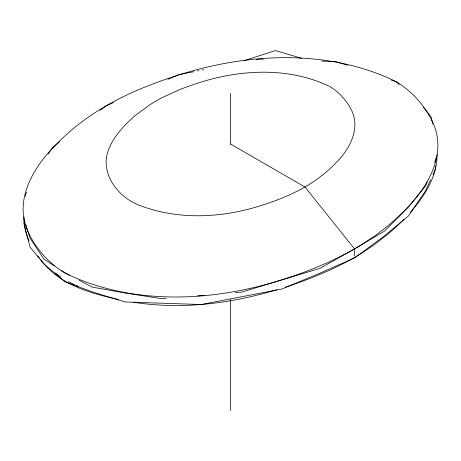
<?xml version="1.0" encoding="UTF-8"?>
<svg xmlns="http://www.w3.org/2000/svg" width="461" height="461" viewBox="0 0 461 461"><rect width="100%" height="100%" fill="white"/><g stroke="black" fill="none" stroke-linecap="round" stroke-linejoin="round"><path stroke-width="0.69" d="M24.099 216.935L23.949 219.061L25.05 222.479M25.528 196.351L25.678 194.225L26.559 192.289M435.57 165.839L435.322 169.383L432.977 174.552M24.191 220.992L23.949 223.839L30.109 247.119L43.951 263.94L65.001 281.827L92.407 291.917L125.115 301.972L201.238 304.525L281.85 289.035L319.969 273.131L354.624 257.935L384.514 235.865L408.492 215.921L425.641 190.698L430.632 179.721M435.501 158.302L435.322 160.44L434.556 162.451M354.186 255.867L354.624 248.992L304.975 186.999L230.5 144.005M427.168 181.899L425.641 185.921L408.492 206.977L384.514 231.088L349.156 252.063L330.485 261.37L314.834 268.072A343.451 198.288 0 0 1 284.817 278.842C214.111 301.874 133.01 306.156 64.776 273.01C48.215 262.874 34.656 247.494 27.095 229.584C14.625 199.089 33.607 167.308 54.675 145.97A343.451 198.288 0 0 1 73.334 128.642C94.966 110.542 120.044 97 146.166 86.593A343.451 198.288 0 0 1 176.183 75.823C246.889 52.79 327.99 48.509 396.224 81.655C412.785 91.791 426.344 107.171 433.905 125.081C446.375 155.57 427.393 187.35 406.325 208.689A343.451 198.288 0 0 1 387.666 226.023L376.061 235.058L359.937 245.84L319.969 268.354L241.743 292.101L235.346 292.649M48.123 154.147L52.508 147.681L59.596 141.804M410.382 212.302C424.466 196.317 437.161 176.69 437.068 154.648M100.054 110.346L106.376 105.667L113.567 102.526M167.977 79.24L179.15 74.567L193.925 71.697M244.053 60.691L275.453 50.56L301.65 58.328M276.779 289.762C230.575 303.655 181.34 309.901 133.425 302.209M197.446 71.011L198.852 70.735M202.373 70.055L203.779 69.778M256.27 59.74L259.762 59.077L263.34 59.181M204.793 295.276L197.66 295.864M166.156 298.348L161.857 298.682L125.115 293.029L92.407 287.14L79.021 280.173M321.749 61.077L335.885 61.636L347.467 65.208M118.46 299.506C89.872 293.213 58.76 284.472 40.603 259.555M391.32 80.064L395.999 81.781L399.238 84.542M74.907 284.794L68.447 281.717M76.226 285.371L78.214 286.223M69.461 275.2L61.394 270.526M54.173 265.824L43.951 259.163L30.109 238.176L25.712 224.524M55.332 272.924L60.777 277.119M423.302 107.286L430.891 116.489L432.885 124.032M37.733 255.884L39.375 257.981M29.043 240.884C25.977 234.119 24.156 226.726 24.007 219.292M230.5 93.272L230.5 144.333M230.5 299.679L230.5 410.44M285.29 287.168A342.108 197.515 0 0 0 314.506 276.658L330.093 269.985L342.961 263.75A268.244 154.867 0 0 0 364.691 251.205L375.496 243.777L387.05 234.776A342.108 197.515 0 0 0 403.75 219.459M106.439 157.466C103.742 178.465 120.096 197.798 138.894 205.105C178.528 220.594 223.17 218.047 263.087 204.909A206.073 118.973 0 0 0 281.101 198.443C296.775 192.202 311.82 184.077 324.798 173.215A206.073 118.973 0 0 0 335.994 162.819C349.818 149.283 361.309 127.599 350.804 108.802C345.911 99.801 338.731 91.906 329.932 86.599C288.995 66.707 240.337 69.277 197.913 83.095A206.073 118.973 0 0 0 179.899 89.561L162.756 97.334A161.575 93.283 0 0 0 149.669 104.895L136.202 114.789A206.073 118.973 0 0 0 125.006 125.19C116.46 134.266 108.617 144.91 106.439 157.466"/></g></svg>
